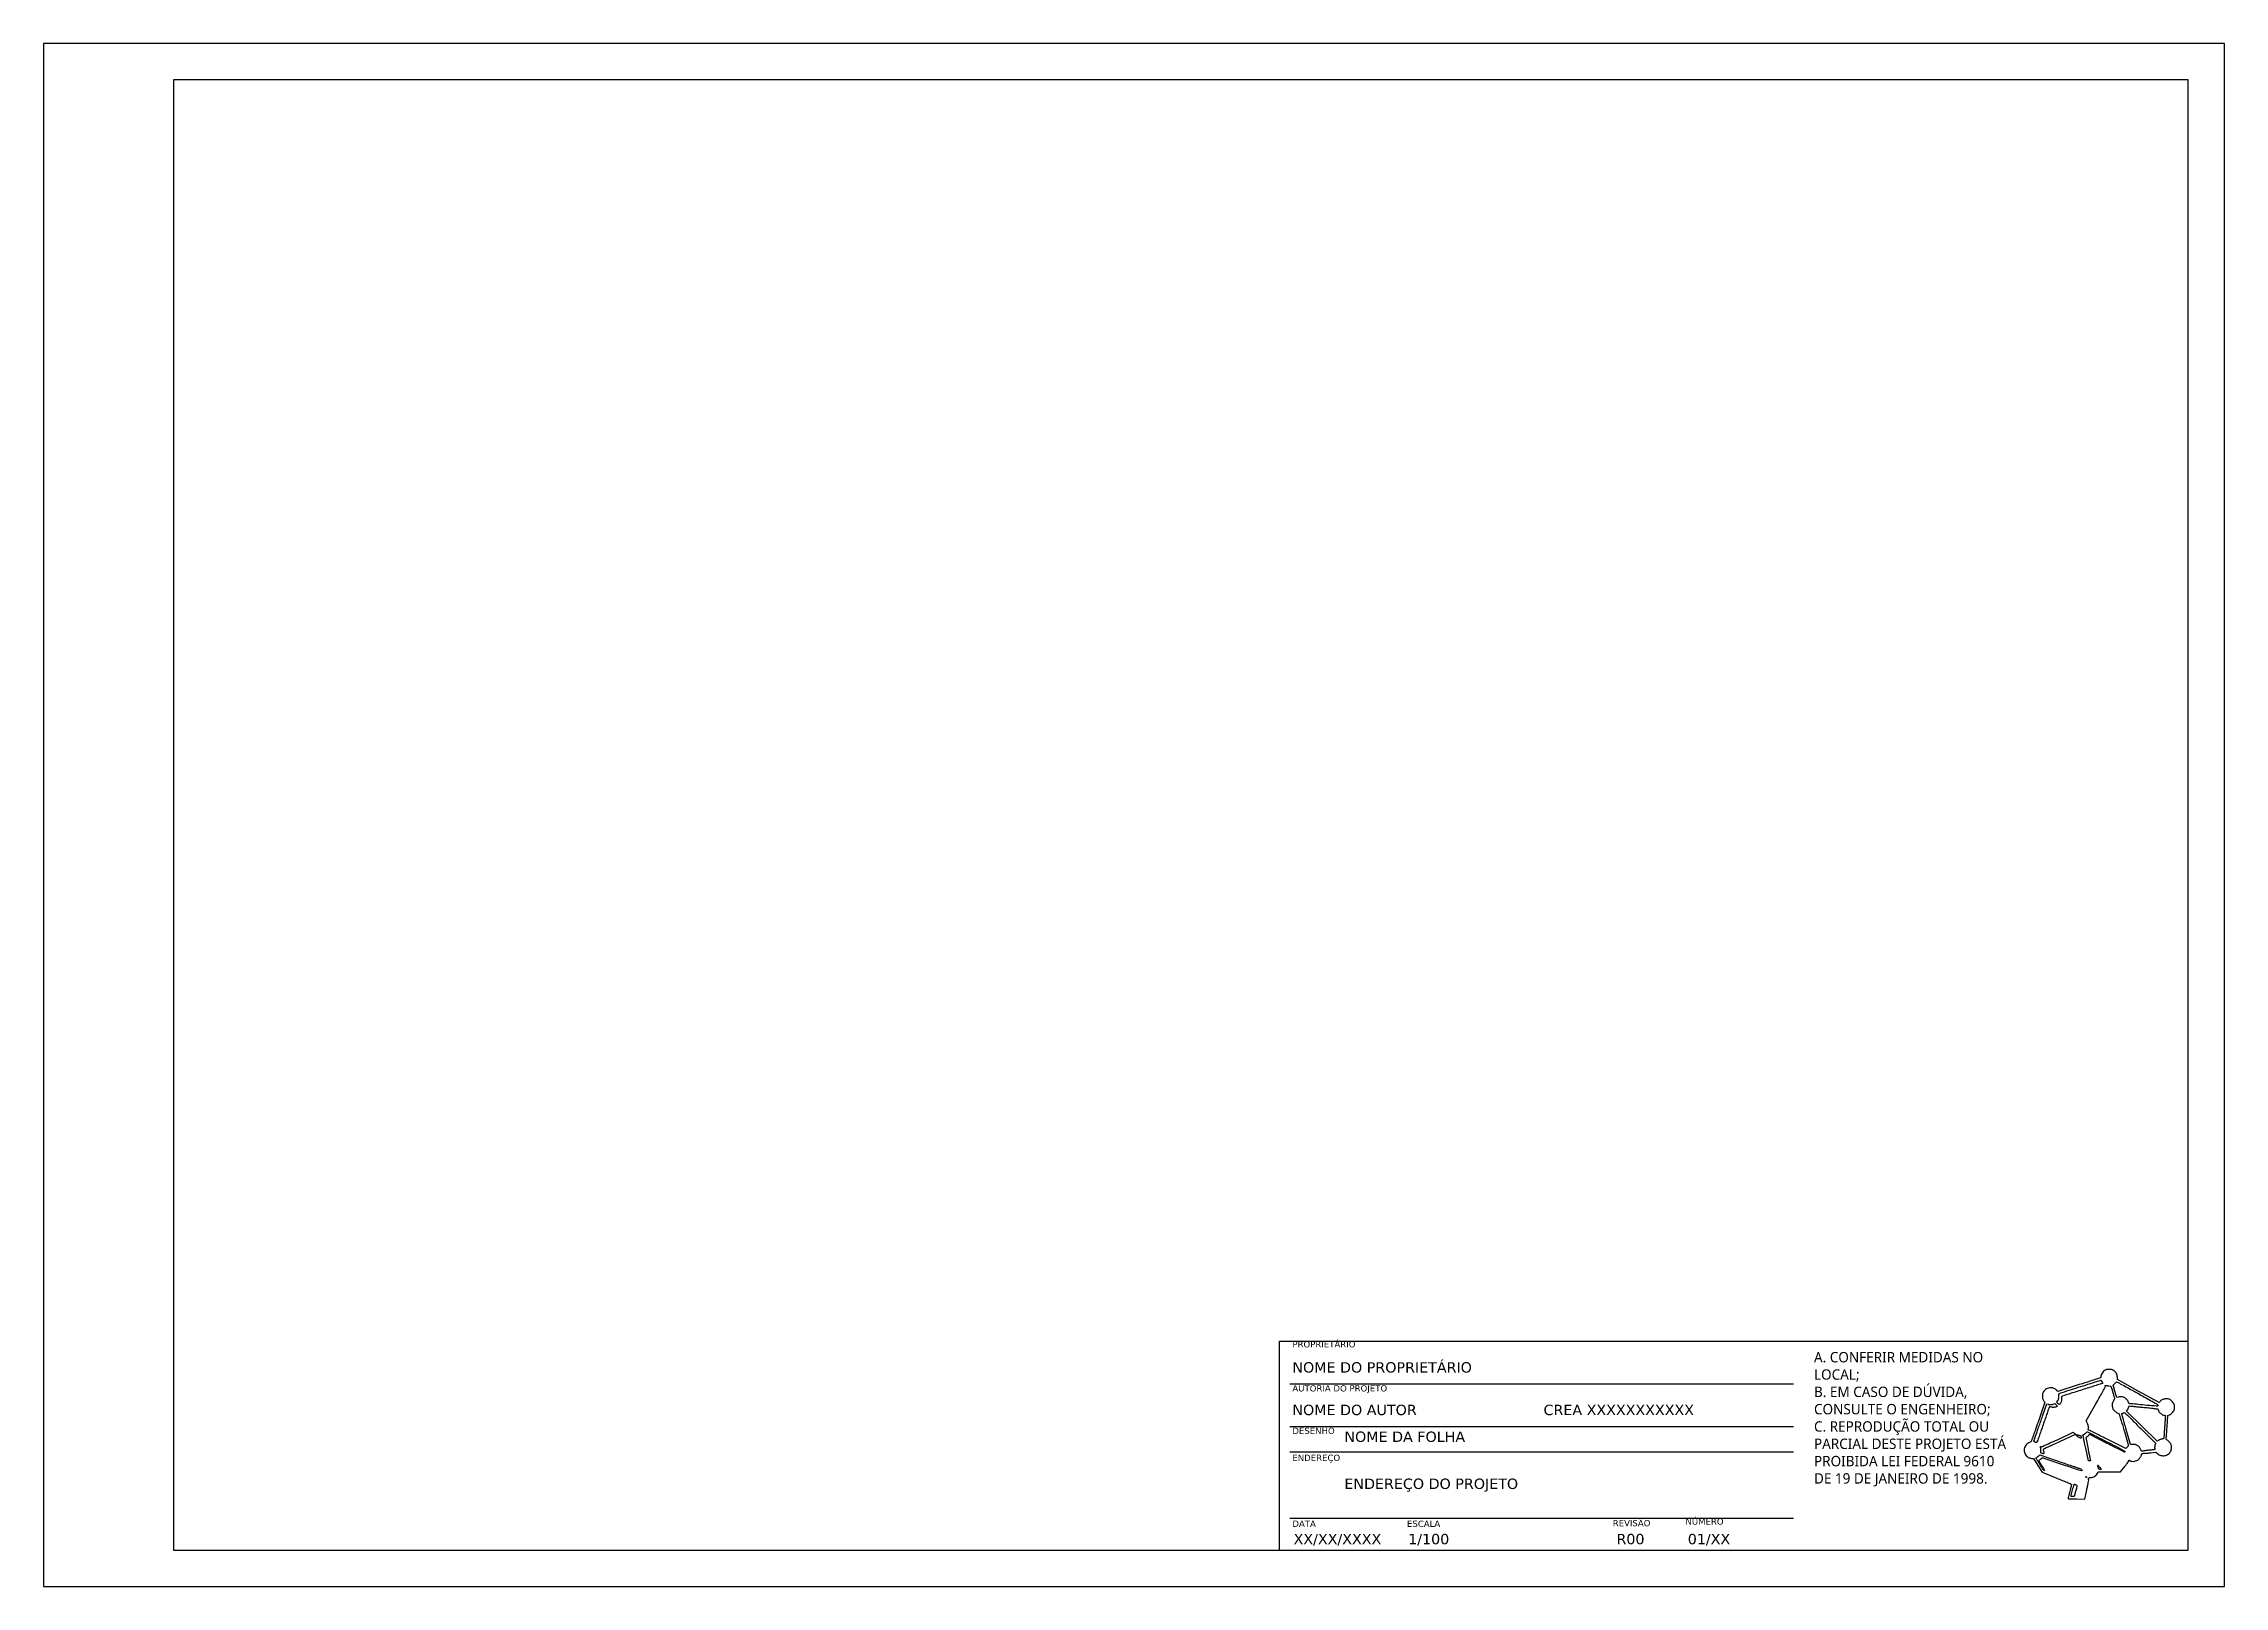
# Paper-space layout 'A3' of a CAD drawing. Header units: centimetres, sheet in millimetres. Extents: x 0 to 420, y 0 to 297.
import ezdxf

# ---------------------------------------------------------------- set-up
doc = ezdxf.new("R2010")
doc.units = ezdxf.units.CM
doc.layers.add('CARIMBO', color=250, linetype='Continuous')

psp = doc.layouts.new('A3')

# ---------------------------------------------------------------- linework, layer by layer
for points in [[(397.08, 41.64, 0.079478), (396.74, 41.4, 0.054467), (396.45, 41.04, 0.055091), (396.25, 40.63, 0.089267), (396.18, 40.25, -0.318001), (396.12, 40.17, -0.00227), (395.34, 39.9, -0.004795), (394.18, 39.51, -0.00091), (392.05, 38.84), (387.93, 37.53), (387.7, 37.75, 0.045989), (387.45, 37.95, 0.048466), (387.17, 38.1, 0.049205), (386.87, 38.19, 0.050376), (386.56, 38.22, 0.057358), (386.1, 38.17, 0.073919), (385.71, 38.01, 0.074646), (385.39, 37.75, 0.059941), (385.13, 37.39, 0.022187), (385.03, 37.19, 0.046293), (384.98, 37.03, 0.042492), (384.95, 36.86, 0.016038), (384.94, 36.61, 0.031811), (384.97, 36.29, 0.052573), (385.03, 36.03, 0.056422), (385.14, 35.8, 0.043793), (385.31, 35.58), (385.44, 35.44), (384.12, 31.64, -0.001341), (383.53, 29.96, -0.00365), (383.1, 28.79, -0.000922), (382.76, 27.86, -0.232969), (382.7, 27.8, 0.052602), (382.3, 27.63, 0.060655), (381.96, 27.39, 0.062659), (381.7, 27.08, 0.062566), (381.53, 26.71, 0.067657), (381.44, 26.28, 0.07176), (381.48, 25.84, 0.071432), (381.65, 25.44, 0.066114), (381.92, 25.08, 0.03404), (382.13, 24.9, 0.051282), (382.34, 24.77, 0.04987), (382.58, 24.69, 0.030117), (382.87, 24.63), (383.23, 24.59), (384.07, 23.28), (384.92, 21.97), (387.71, 20.84, -0.00035), (388.78, 20.41, -0.000565), (389.69, 20.04, -0.000077), (390.5, 19.7, -0.041097), (390.55, 19.68, -0.317107), (390.56, 19.64, -0.002034), (390.48, 19.25, -0.00699), (390.37, 18.81, -0.004284), (390.24, 18.29, 0.003499), (390.08, 17.68, 0.009869), (389.98, 17.26, 0.005641), (389.91, 16.94, 0.317571), (389.94, 16.89, 0.121999), (389.99, 16.87, 0.001087), (390.44, 16.85, 0.003666), (390.96, 16.84, 0.002349), (391.55, 16.82), (393.1, 16.8), (393.5, 18.6, 0.003235), (393.65, 19.31, 0.004837), (393.77, 19.92, 0.002145), (393.87, 20.45, 0.099334), (393.86, 20.56, -0.057961), (393.84, 20.75, -0.189286), (393.89, 20.86, -0.162677), (394.01, 20.93, -0.040506), (394.23, 20.95, 0.074695), (394.64, 21.01, 0.067212), (395.03, 21.19, 0.06575), (395.36, 21.47, 0.065907), (395.61, 21.83), (395.72, 22.05), (397.86, 22.04), (400.01, 22.02), (400.82, 23.07, 0.005197), (401.14, 23.5, 0.009482), (401.39, 23.85, 0.004462), (401.59, 24.15, 0.241149), (401.59, 24.21, -0.038552), (401.58, 24.28, -0.487664), (401.59, 24.29, -0.104544), (401.63, 24.28, -0.003557), (401.79, 24.21, 0.08403), (402.2, 24.08, 0.068415), (402.66, 24.09, 0.066973), (403.11, 24.22, 0.07379), (403.5, 24.46, 0.047786), (403.69, 24.66, 0.036473), (403.86, 24.91, 0.037396), (403.99, 25.16, 0.094407), (404.03, 25.36, -0.152944), (404.06, 25.48, -0.128065), (404.16, 25.56, -0.081842), (404.33, 25.61, -0.031911), (404.57, 25.63, 0.017211), (404.75, 25.64, 0.003074), (405.07, 25.66, 0.003318), (405.45, 25.69, 0.00299), (405.84, 25.73), (406.8, 25.84), (407.1, 25.57, 0.108864), (407.77, 25.21, 0.117508), (408.51, 25.17, 0.117913), (409.19, 25.46, 0.110153), (409.68, 26.04, 0.037258), (409.74, 26.18, 0.034903), (409.78, 26.34, 0.029781), (409.8, 26.52, 0.016378), (409.81, 26.74, 0.015811), (409.81, 26.99, 0.046417), (409.78, 27.16, 0.049348), (409.73, 27.32, 0.019736), (409.62, 27.53, 0.027212), (409.51, 27.7, 0.030137), (409.39, 27.85, 0.030273), (409.25, 27.98, 0.027963), (409.1, 28.1, -0.012714), (408.92, 28.22, -0.065884), (408.83, 28.31, -0.119764), (408.8, 28.38, -0.093219), (408.8, 28.48, 0.026903), (408.81, 28.6, 0.000513), (408.86, 29.22, 0.001244), (408.91, 29.94, 0.000833), (408.97, 30.77), (409.11, 32.9), (409.4, 33.01, 0.131929), (410.03, 33.47, 0.124197), (410.37, 34.2, 0.123277), (410.32, 35, 0.128862), (409.9, 35.67, 0.035506), (409.65, 35.88, 0.060104), (409.41, 36.01, 0.058967), (409.14, 36.08, 0.032836), (408.8, 36.1, 0.043172), (408.45, 36.07, 0.058016), (408.13, 35.98, 0.059393), (407.85, 35.82, 0.048311), (407.6, 35.59), (407.41, 35.38), (403.42, 37.59), (399.44, 39.8), (399.4, 40.27, 0.045148), (399.33, 40.7, 0.069177), (399.19, 41.04, 0.07197), (398.96, 41.32, 0.053536), (398.65, 41.56, 0.019859), (398.44, 41.68, 0.053842), (398.28, 41.74, 0.04808), (398.1, 41.76, 0.013377), (397.83, 41.77, 0.014365), (397.58, 41.76, 0.029893), (397.39, 41.74, 0.035951), (397.23, 41.7, 0.034713)], [(396.32, 39.57, 0.031863), (396.34, 39.52, 0.011462), (396.38, 39.44, 0.011316), (396.43, 39.36, 0.013177), (396.47, 39.29, -0.017287), (396.51, 39.22, -0.0272), (396.54, 39.16, -0.025593), (396.56, 39.11, -0.299351), (396.55, 39.09, -0.099006), (396.53, 39.08, -0.000046), (395.58, 38.77, -0.000665), (394.52, 38.43, -0.000405), (393.27, 38.04, 0.00001), (391.97, 37.63, 0.000012), (390.77, 37.25, 0.00001), (389.76, 36.93, 0.000097), (389.33, 36.79), (388.66, 36.58), (388.66, 36.15, -0.038871), (388.64, 35.82, -0.04202), (388.56, 35.5, -0.046084), (388.45, 35.24, -0.095107), (388.3, 35.07, -0.095463), (388.24, 35.03, -0.1793), (388.17, 35.03, -0.082716), (388.1, 35.08, -0.010801), (387.95, 35.22), (387.71, 35.45), (387.91, 35.77, 0.023212), (388.02, 35.97, 0.053839), (388.08, 36.13, 0.044556), (388.1, 36.31, 0.011864), (388.12, 36.6, -0.009508), (388.13, 36.84, -0.028153), (388.15, 37, -0.038951), (388.17, 37.11, -0.225559), (388.21, 37.15, -0.011613), (388.74, 37.33, -0.000133), (392.31, 38.46, -0.000027), (396.07, 39.65, -0.060557), (396.19, 39.67, -0.100927), (396.23, 39.67, -0.076882), (396.27, 39.65, -0.074024), (396.3, 39.61, -0.081175)], [(397.72, 38.61), (398.16, 38.57), (398.37, 37.81, 0.001166), (398.47, 37.49, 0.000919), (398.57, 37.13, 0.000929), (398.66, 36.81, 0.002298), (398.74, 36.57, -0.006874), (398.81, 36.3, -0.039177), (398.84, 36.16, -0.084305), (398.84, 36.07, -0.165216), (398.8, 36.01, 0.067696), (398.76, 35.96, 0.012124), (398.69, 35.86, 0.012896), (398.62, 35.74, 0.011331), (398.55, 35.61, 0.053195), (398.45, 35.33, 0.04526), (398.4, 35.01, 0.044287), (398.4, 34.67, 0.04575), (398.47, 34.35, 0.070802), (398.59, 34.08, 0.048201), (398.81, 33.81, 0.046928), (399.08, 33.57, 0.056012), (399.38, 33.41, -0.016724), (399.59, 33.31, -0.09403), (399.69, 33.24, -0.096831), (399.75, 33.13, -0.018271), (399.82, 32.91, 0.002353), (399.89, 32.67, 0.000112), (400.13, 31.86, 0.000183), (400.42, 30.9, 0.000132), (400.74, 29.82), (401.55, 27.08), (401.27, 26.79), (400.99, 26.51), (397.65, 28.21, 0.000388), (396.35, 28.86, 0.000576), (395.21, 29.44, 0.000248), (394.23, 29.93, 0.011766), (394.03, 30.03), (393.76, 30.15), (393.8, 30.47, 0.051501), (393.81, 30.75, 0.041753), (393.75, 31.06, 0.040572), (393.65, 31.36, 0.041767), (393.5, 31.63), (393.35, 31.86), (395.26, 35.16, 0.00172), (396.02, 36.47, 0.003292), (396.62, 37.54, 0.000501), (397.12, 38.45, 0.318822), (397.12, 38.51, -0.087878), (397.07, 38.59, -0.168967), (397.06, 38.66, -0.263976), (397.1, 38.7, -0.164458), (397.17, 38.7, 0.053649), (397.24, 38.68, 0.00818), (397.38, 38.65, 0.009074), (397.55, 38.63, 0.007751)], [(403.65, 36.97, -0.000688), (405.85, 35.75, -0.008137), (406.69, 35.26, -0.012877), (407.15, 34.97, -0.300165), (407.2, 34.83, -0.057537), (407.18, 34.77, -0.102251), (407.15, 34.72, -0.110803), (407.1, 34.69, -0.076165), (407.04, 34.68, -0.02293), (406.89, 34.69, -0.000084), (405.11, 34.85, -0.000518), (403.4, 35.02, -0.0009), (401.98, 35.15, -0.012807), (401.74, 35.18, -0.097718), (401.63, 35.22, -0.155413), (401.57, 35.29, -0.047521), (401.53, 35.43, 0.071412), (401.44, 35.65, 0.040121), (401.28, 35.89, 0.038825), (401.07, 36.11, 0.047979), (400.85, 36.29, 0.062874), (400.54, 36.43, 0.047954), (400.18, 36.5, 0.048985), (399.82, 36.51, 0.077879), (399.52, 36.43), (399.28, 36.33), (399.16, 36.73, -0.000885), (399.1, 36.93, -0.000271), (399.01, 37.24, -0.000271), (398.9, 37.58, -0.000296), (398.81, 37.92), (398.57, 38.72), (398.91, 39.06), (399.25, 39.4), (399.66, 39.18, -0.003409), (399.95, 39.02, -0.000135), (401.01, 38.44, -0.000239), (402.25, 37.75, -0.000169)], [(386.53, 35, 0.029732), (386.65, 35.01, 0.016387), (386.8, 35.03, 0.016289), (386.94, 35.06, 0.025067), (387.07, 35.09), (387.34, 35.19), (387.6, 34.93, -0.027415), (387.77, 34.74, -0.311881), (387.78, 34.64, -0.197541), (387.68, 34.57, -0.012375), (387.33, 34.49, -0.021963), (387.15, 34.46, -0.036691), (387, 34.45, -0.035708), (386.84, 34.47, -0.019541), (386.66, 34.51), (386.31, 34.6), (386.18, 34.24, 0.003701), (386.09, 34, 0.000146), (385.77, 33.08, 0.000259), (385.4, 32.01, 0.000183), (384.98, 30.8, -0.0004), (384.56, 29.61, -0.000658), (384.21, 28.6, -0.00004), (383.89, 27.7, -0.112129), (383.88, 27.68, -0.253723), (383.86, 27.67, -0.007738), (383.78, 27.69, -0.013512), (383.68, 27.72, -0.008721), (383.56, 27.76), (383.27, 27.86), (383.7, 29.1, -0.000037), (383.92, 29.74, -0.000012), (384.25, 30.69, -0.000012), (384.62, 31.74, -0.000014), (384.97, 32.76), (385.81, 35.17), (386.04, 35.09, 0.02723), (386.15, 35.05, 0.01557), (386.28, 35.03, 0.01552), (386.42, 35.01, 0.0248)], [(404.73, 34.44, -0.00146), (405.98, 34.31, -0.007591), (406.67, 34.23, -0.006209), (407.11, 34.17, -0.238802), (407.19, 34.11, -0.015788), (407.22, 34.06, -0.00479), (407.25, 33.98, -0.004792), (407.29, 33.9, -0.005205), (407.32, 33.81, 0.075512), (407.46, 33.56, 0.049275), (407.68, 33.32, 0.047846), (407.96, 33.12, 0.05785), (408.26, 32.99, -0.001287), (408.39, 32.95, -0.00198), (408.51, 32.91, -0.000639), (408.62, 32.88, -0.057514), (408.63, 32.87, -0.280891), (408.64, 32.86, -0.000083), (408.6, 32.23, -0.001358), (408.55, 31.53, -0.000819), (408.49, 30.7, 0.000173), (408.43, 29.87, 0.000278), (408.38, 29.16, 0.000042), (408.33, 28.53, 0.018054), (408.33, 28.49, -0.302632), (408.31, 28.46, -0.016169), (408.22, 28.43, -0.020877), (408.1, 28.39, -0.013225), (407.96, 28.36, 0.026185), (407.8, 28.32, 0.017269), (407.62, 28.26, 0.017393), (407.44, 28.18, 0.031903), (407.31, 28.11), (407.03, 27.93), (404.1, 30.82), (401.17, 33.71), (401.36, 34.01, 0.020627), (401.43, 34.14, 0.016626), (401.5, 34.28, 0.016938), (401.56, 34.42, 0.04077), (401.59, 34.53), (401.63, 34.75), (401.97, 34.71, 0.006056), (402.21, 34.68, 0.00035), (402.93, 34.61, 0.000532), (403.78, 34.53, 0.000391)], [(391.48, 29.22, 0.022644), (391.57, 29.19, 0.007246), (391.7, 29.15, 0.007213), (391.85, 29.11, 0.007999), (392, 29.08, -0.013341), (392.21, 29.03, -0.09412), (392.3, 28.99, -0.140632), (392.35, 28.92, -0.042772), (392.39, 28.79, -0.013144), (392.4, 28.71, -0.018928), (392.41, 28.63, -0.014987), (392.41, 28.57, -0.202429), (392.41, 28.55, -0.290652), (392.31, 28.53, -0.026241), (392.06, 28.63, -0.031552), (391.8, 28.78, -0.038811), (391.57, 28.95), (391.26, 29.24), (388.26, 27.85, 0.000325), (387.1, 27.31, 0.000519), (386.12, 26.85, 0.000091), (385.24, 26.45, 0.028847), (385.18, 26.41, 0.150482), (385.14, 26.37, 0.101192), (385.13, 26.3, 0.050792), (385.13, 26.2, 0.010673), (385.17, 26.03, -0.016188), (385.2, 25.9, -0.018725), (385.21, 25.77, -0.018072), (385.22, 25.67, -0.096024), (385.21, 25.61, -0.109493), (385.18, 25.56, -0.19019), (385.13, 25.54, -0.077362), (385.06, 25.55, -0.008984), (384.89, 25.6), (384.62, 25.7), (384.65, 26.1, 0.016704), (384.65, 26.27, 0.015745), (384.65, 26.45, 0.01593), (384.63, 26.6, 0.051425), (384.61, 26.7, -0.032234), (384.57, 26.83, -0.159965), (384.58, 26.91, -0.375896), (384.62, 26.93, -0.099665), (384.69, 26.89, 0.279284), (384.79, 26.88, 0.00254), (385.44, 27.16, 0.00554), (386.35, 27.56, 0.001381), (387.83, 28.24), (390.89, 29.66), (391.1, 29.48, 0.017534), (391.2, 29.4, 0.014145), (391.3, 29.33, 0.014381), (391.41, 29.26, 0.035279)], [(397.24, 27.91, -0.001061), (399.09, 26.97, -0.005481), (400.1, 26.43, -0.003402), (400.78, 26.06, -0.230482), (400.85, 25.95, -0.036963), (400.85, 25.9, -0.061098), (400.85, 25.86, -0.087861), (400.84, 25.83, -0.25533), (400.82, 25.82, -0.111829), (400.78, 25.83, -0.000079), (399.8, 26.32, -0.000923), (398.7, 26.87, -0.000564), (397.41, 27.53), (394.06, 29.23), (393.84, 29.02, -0.014844), (393.74, 28.93, -0.012465), (393.63, 28.84, -0.01265), (393.53, 28.77, -0.033546), (393.45, 28.72), (393.29, 28.64), (393.75, 26.42, -0.000653), (393.92, 25.57, -0.001083), (394.07, 24.86, -0.000055), (394.2, 24.21, -0.260012), (394.2, 24.2, -0.142558), (394.19, 24.19, -0.004079), (394.13, 24.18, -0.007961), (394.07, 24.17, -0.005359), (393.99, 24.16), (393.8, 24.14), (393.29, 26.61, -0.000185), (393.09, 27.56, -0.000301), (392.92, 28.37, -0.000033), (392.77, 29.09, -0.02743), (392.76, 29.12, -0.246772), (392.77, 29.15, -0.022251), (392.82, 29.19, -0.024852), (392.89, 29.23, -0.016722), (392.97, 29.27, 0.03062), (393.07, 29.32, 0.017067), (393.17, 29.4, 0.016974), (393.28, 29.48, 0.026295), (393.36, 29.56, -0.013983), (393.44, 29.63, -0.018776), (393.51, 29.69, -0.016116), (393.57, 29.73, -0.154035), (393.6, 29.74, -0.116878), (393.64, 29.73, -0.000078), (394.69, 29.21, -0.000936), (395.86, 28.62, -0.000571)], [(404.17, 30.11), (406.75, 27.55), (406.64, 27.25, 0.028266), (406.6, 27.1, 0.02451), (406.58, 26.95, 0.024559), (406.57, 26.79, 0.028739), (406.57, 26.64, -0.001995), (406.58, 26.52, -0.003309), (406.59, 26.42, -0.000447), (406.6, 26.33, -0.361795), (406.6, 26.32, -0.03599), (406.59, 26.32, -0.000005), (406.27, 26.29, -0.000135), (405.91, 26.25, -0.000082), (405.48, 26.2, 0.001749), (405.04, 26.15, 0.002362), (404.65, 26.1, 0.001598), (404.32, 26.06, 0.025723), (404.21, 26.04, -0.06375), (404.12, 26.03, -0.183375), (404.05, 26.05, -0.102514), (404, 26.12, -0.0133), (403.93, 26.29, 0.038184), (403.81, 26.56, 0.047969), (403.66, 26.78, 0.047232), (403.46, 26.96, 0.035356), (403.21, 27.13, 0.026141), (403.03, 27.23, 0.054643), (402.89, 27.28, 0.04436), (402.71, 27.3, 0.012318), (402.44, 27.3), (401.95, 27.29), (401.09, 30.21, -0.000578), (400.76, 31.33, -0.000934), (400.48, 32.29, -0.000122), (400.23, 33.14, -0.071528), (400.23, 33.2, -0.231594), (400.24, 33.23, -0.028555), (400.31, 33.27, -0.029017), (400.39, 33.32, -0.020061), (400.5, 33.36), (400.77, 33.45), (401.18, 33.06, -0.004686), (401.45, 32.8, -0.000307), (402.23, 32.04, -0.000446), (403.15, 31.12, -0.000333)], [(391.41, 22.95, -0.00294), (392.05, 22.73, -0.025576), (392.33, 22.62, -0.063924), (392.47, 22.53, -0.160072), (392.53, 22.42, -0.022263), (392.55, 22.36, -0.029376), (392.55, 22.3, -0.029705), (392.55, 22.25, -0.178357), (392.54, 22.23, -0.282142), (392.51, 22.22, -0.000118), (391.4, 22.58, -0.00162), (390.17, 22.99, -0.000979), (388.71, 23.48), (384.91, 24.76), (384.64, 24.51, -0.0088), (384.53, 24.41, -0.010914), (384.42, 24.32, -0.009353), (384.33, 24.25, -0.076824), (384.28, 24.23, 0.454089), (384.26, 24.18, 0.011435), (384.37, 23.97, 0.014163), (384.55, 23.68, 0.004889), (384.81, 23.26, -0.002961), (385.04, 22.9, -0.004887), (385.24, 22.59, -0.00098), (385.4, 22.32, -0.344756), (385.4, 22.3, -0.332227), (385.33, 22.29, -0.073954), (385.22, 22.37, -0.040347), (385.08, 22.53, -0.012625), (384.9, 22.8, 0.000931), (384.76, 23.02, 0.000368), (384.56, 23.33, 0.000364), (384.35, 23.67, 0.000456), (384.15, 23.98, -0.003073), (383.86, 24.42, -0.037661), (383.77, 24.6, -0.141134), (383.75, 24.7, -0.229813), (383.8, 24.77, 0.031012), (383.86, 24.81, 0.007771), (383.96, 24.89, 0.007907), (384.07, 24.98, 0.007886), (384.18, 25.07), (384.43, 25.3), (387.38, 24.3, 0.000185), (388.58, 23.9, 0.000193), (389.78, 23.49, 0.000185), (390.81, 23.15, 0.000842)], [(393.43, 21.07, -0.076926), (393.45, 21, -0.400869), (393.44, 20.97, -0.241841), (393.39, 20.98, -0.055352), (393.33, 21.04, -0.030483), (393.3, 21.08, -0.110288), (393.29, 21.11, -0.256649), (393.3, 21.13, -0.176123), (393.32, 21.14, -0.085443), (393.35, 21.13, -0.053409), (393.38, 21.12, -0.051744), (393.41, 21.09, -0.0641)], [(396.12, 22.77), (396.24, 22.53), (396.02, 22.53, -0.027082), (395.9, 22.54, -0.12113), (395.83, 22.56, -0.146283), (395.79, 22.61, -0.046007), (395.76, 22.7, 0.011613), (395.73, 22.84, 0.008793), (395.68, 23, 0.008303), (395.63, 23.16, 0.007412), (395.57, 23.32, -0.725169), (395.61, 23.35, -0.053003), (395.76, 23.22, -0.025562), (395.98, 22.98, -0.050515)], [(391.37, 19.58, -0.028509), (391.47, 19.53, -0.046806), (391.55, 19.48, -0.059049), (391.6, 19.42, -0.167141), (391.62, 19.37, -0.056978), (391.61, 19.3, -0.001834), (391.54, 19.01, -0.003514), (391.45, 18.67, -0.002431), (391.35, 18.29), (391.08, 17.31), (390.78, 17.29, -0.012359), (390.62, 17.28, -0.076101), (390.54, 17.29, -0.179049), (390.5, 17.32, -0.1443), (390.48, 17.38, -0.063864), (390.5, 17.54, -0.000816), (390.77, 18.58, -0.000222), (391.06, 19.66, -0.340161), (391.09, 19.68, -0.086842), (391.1, 19.68, -0.001738), (391.18, 19.65, -0.004072), (391.27, 19.62, -0.002718)]]:
    psp.add_lwpolyline(points, format="xyb", close=True)
at = {"layer": 'CARIMBO'}
for p, q in [((420, 297), (0, 297)), ((0, 297), (0, 0)), ((420, 0), (420, 297)), ((25, 290), (25, 7)), ((413, 290), (25, 290)), ((413, 7), (413, 290)), ((238, 7), (238, 47.2)), ((238, 47.2), (413, 47.2)), ((240, 39), (337, 39)), ((240, 30.8), (337, 30.8)), ((240, 25.9), (337, 25.9)), ((240, 13.1), (337, 13.1)), ((25, 7), (413, 7)), ((0, 0), (420, 0))]:
    psp.add_line(p, q, dxfattribs=at)

# ---------------------------------------------------------------- texts
at = {"layer": 'CARIMBO', "attachment_point": 1}
for s, width, insert, char_height in [('{\\fVerdana|b0|i0|c0|p34;PROPRIETÁRIO}', 5.9377, (240.5, 47.2), 1.2), ('{\\fVerdana|b0|i0|c0|p34;NOME DO PROPRIETÁRIO}', 60.6098, (240.5, 43.16), 2), ('{\\fMicrosoft JhengHei UI|b0|i0|c0|p34;A. CONFERIR MEDIDAS NO LOCAL;\\PB. EM CASO DE DÚVIDA, CONSULTE O ENGENHEIRO;\\PC. REPRODUÇÃO TOTAL OU PARCIAL DESTE PROJETO ESTÁ PROIBIDA LEI FEDERAL 9610 DE 19 DE JANEIRO DE 1998.}', 37.1667, (340.96, 45.12), 2), ('{\\fVerdana|b0|i0|c0|p34;AUTORIA DO PROJETO}', 29.425, (240.5, 38.72), 1.2), ('{\\fVerdana|b0|i0|c0|p34;NOME DO AUTOR                            CREA XXXXXXXXXXX}', 93.8651, (240.5, 34.97), 2), ('{\\fVerdana|b0|i0|c0|p34;DESENHO}', 29.425, (240.5, 30.55), 1.2), ('{\\fVerdana|b0|i0|c0|p34;NOME DA FOLHA}', 60.6098, (250.52, 29.81), 2), ('{\\fVerdana|b0|i0|c0|p34;ENDEREÇO}', 29.425, (240.5, 25.35), 1.2), ('{\\fVerdana|b0|i0|c0|p34;ENDEREÇO DO PROJETO}', 60.6098, (250.52, 20.75), 2), ('{\\fVerdana|b0|i0|c0|p34;DATA}', 29.425, (240.5, 12.66), 1.2), ('{\\fVerdana|b0|i0|c0|p34;ESCALA}', 29.425, (262.57, 12.66), 1.2), ('{\\fVerdana|b0|i0|c0|p34;REVISÃO}', 29.425, (302.2, 12.78), 1.2), ('{\\fVerdana|b0|i0|c0|p34;NÚMERO}', 29.425, (316.21, 13.08), 1.2), ('{\\fVerdana|b0|i0|c0|p34;XX/XX/XXXX}', 60.6098, (240.74, 10.11), 2), ('{\\fVerdana|b0|i0|c0|p34;1/100}', 60.6098, (262.81, 10.11), 2), ('{\\fVerdana|b0|i0|c0|p34;R00}', 60.6098, (302.92, 10.11), 2), ('{\\fVerdana|b0|i0|c0|p34;01/XX}', 60.6098, (316.65, 10.11), 2)]:
    psp.add_mtext_dynamic_manual_height_columns(s, width=width, gutter_width=1, heights=[0], dxfattribs=dict(at, insert=insert, char_height=char_height))

doc.saveas('drawing.dxf')
